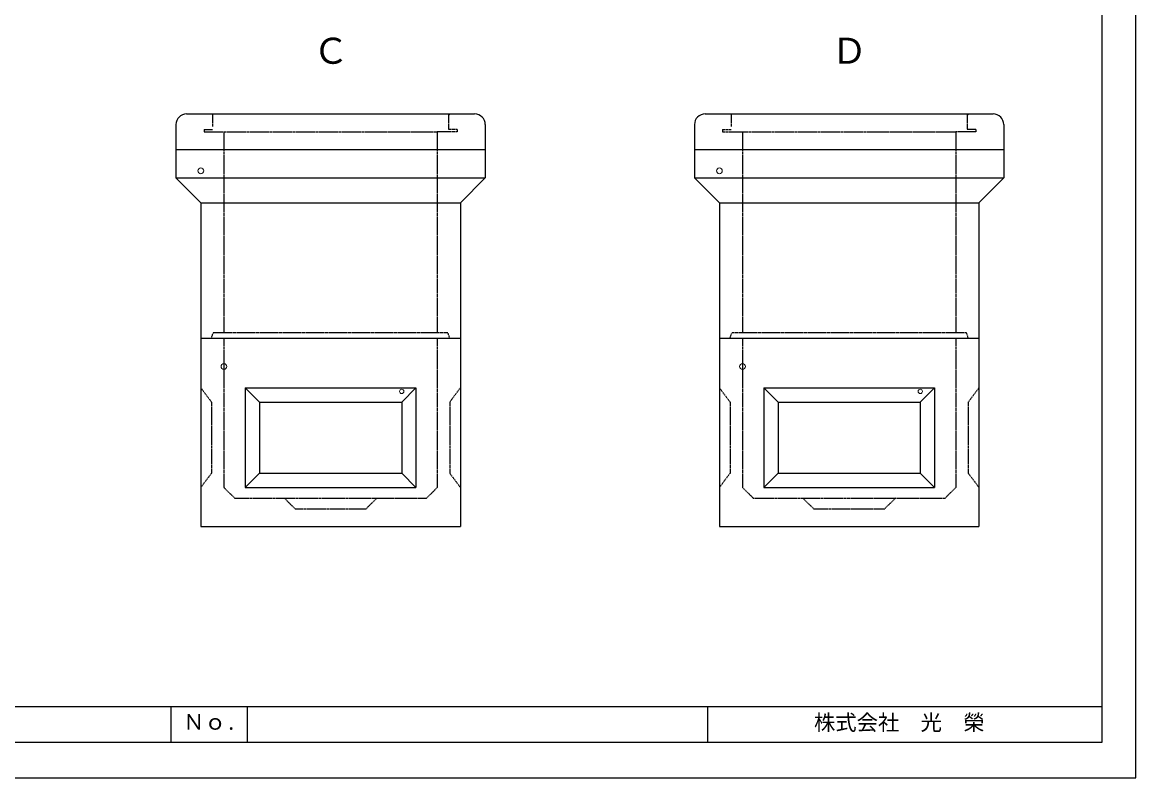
# Model space of a CAD drawing. Units: millimetres, scale not verified. Extents: x -297 to 298, y -210 to 210.
# Drawn here: x -15.3 to 297.9, y -210 to 2.4 of the extents above; entities that cross this region are included whole.
import ezdxf
from ezdxf.enums import TextEntityAlignment as Align

# ---------------------------------------------------------------- set-up
doc = ezdxf.new("R2010")
doc.units = ezdxf.units.MM
doc.linetypes.add('USER2', pattern=[4.7625, 3.175, -1.5875])
doc.layers.add('0-0', color=7, linetype='Continuous')
for name, color, linetype, lineweight in [('0-1_0', 9, 'Continuous', 25), ('0-3_pen1実線', 4, 'Continuous', 13), ('0-4_pen2実線', 3, 'Continuous', 13), ('0-5_pen3実線', 7, 'Continuous', 25), ('0-6_pen4実線', 7, 'Continuous', 25), ('0-7_pen2破線', 3, 'USER2', 25), ('0-8_鉄筋', 7, 'Continuous', 13)]:
    doc.layers.add(name, color=color, linetype=linetype, lineweight=lineweight)
doc.styles.add('ＭＳ ゴシック', font='')
doc.styles.get('ＭＳ ゴシック').set_extended_font_data('MS Gothic')

# ---------------------------------------------------------------- blocks, each defined once
blk = doc.blocks.new('部分図 1')
at = {"layer": '0-1_0'}
blk.add_lwpolyline([(0, 0), (11898, 0), (11898, 8410), (0, 8410)], close=True, dxfattribs=at)
at = {"layer": '0-3_pen1実線'}
for p, q in [((8032.94, 3722.95), (8042.31, 3732.32)), ((10949.94, 3722.95), (10959.31, 3732.32))]:
    blk.add_line(p, q, dxfattribs=at)
at = {"layer": '0-4_pen2実線'}
for centre, radius in [((6638.96, 3412.13), 16), ((9555.96, 3412.13), 16), ((6769.06, 2312), 16), ((9686.06, 2312), 16), ((7769.06, 2172), 12), ((10686.06, 2172), 12)]:
    blk.add_circle(centre, radius, dxfattribs=at)
at = {"layer": '0-5_pen3実線'}
for p, q in [((6558.94, 3732.32), (8178.94, 3732.32)), ((9475.94, 3732.32), (11095.94, 3732.32)), ((6498.94, 3672.32), (6498.94, 3532.32)), ((8238.94, 3672.32), (8238.94, 3532.32)), ((9415.94, 3672.32), (9415.94, 3532.32)), ((11155.94, 3672.32), (11155.94, 3532.32)), ((6498.96, 3532.13), (8238.96, 3532.13)), ((6498.96, 3532.13), (6498.96, 3372.13)), ((8238.96, 3532.13), (8238.96, 3372.13)), ((9415.96, 3532.13), (11155.96, 3532.13)), ((9415.96, 3532.13), (9415.96, 3372.13)), ((11155.96, 3532.13), (11155.96, 3372.13)), ((6498.96, 3372.13), (8238.96, 3372.13)), ((6638.96, 3232.13), (6498.96, 3372.13)), ((8098.96, 3232.13), (8238.96, 3372.13)), ((9415.96, 3372.13), (11155.96, 3372.13)), ((9555.96, 3232.13), (9415.96, 3372.13)), ((11015.96, 3232.13), (11155.96, 3372.13)), ((6638.96, 3232.13), (8098.96, 3232.13)), ((6638.96, 3232.13), (6638.96, 2472.13)), ((8098.96, 3232.13), (8098.96, 2472.13)), ((9555.96, 3232.13), (11015.96, 3232.13)), ((9555.96, 3232.13), (9555.96, 2472.13)), ((11015.96, 3232.13), (11015.96, 2472.13)), ((6638.96, 2472.13), (8098.96, 2472.13)), ((6639.06, 2472), (6639.06, 1412)), ((8099.06, 2472), (8099.06, 1412)), ((9555.96, 2472.13), (11015.96, 2472.13)), ((9556.06, 2472), (9556.06, 1412)), ((11016.06, 2472), (11016.06, 1412)), ((6889.06, 2192), (6889.06, 1632)), ((6889.06, 2192), (6969.06, 2112)), ((6889.06, 2192), (7369.06, 2192)), ((7369.06, 2192), (7849.06, 2192)), ((7849.06, 2192), (7769.06, 2112)), ((7849.06, 2192), (7849.06, 1632)), ((9806.06, 2192), (9806.06, 1632)), ((9806.06, 2192), (9886.06, 2112)), ((9806.06, 2192), (10286.06, 2192)), ((10286.06, 2192), (10766.06, 2192)), ((10766.06, 2192), (10686.06, 2112)), ((10766.06, 2192), (10766.06, 1632)), ((6969.06, 2112), (6969.06, 1712)), ((6969.06, 2112), (7369.06, 2112)), ((7369.06, 2112), (7769.06, 2112)), ((7769.06, 2112), (7769.06, 1712)), ((9886.06, 2112), (9886.06, 1712)), ((9886.06, 2112), (10286.06, 2112)), ((10286.06, 2112), (10686.06, 2112)), ((10686.06, 2112), (10686.06, 1712)), ((6889.06, 1632), (6969.06, 1712)), ((6969.06, 1712), (7369.06, 1712)), ((7369.06, 1712), (7769.06, 1712)), ((7849.06, 1632), (7769.06, 1712)), ((9806.06, 1632), (9886.06, 1712)), ((9886.06, 1712), (10286.06, 1712)), ((10286.06, 1712), (10686.06, 1712)), ((10766.06, 1632), (10686.06, 1712)), ((6889.06, 1632), (7369.06, 1632)), ((7369.06, 1632), (7849.06, 1632)), ((9806.06, 1632), (10286.06, 1632)), ((10286.06, 1632), (10766.06, 1632)), ((6639.06, 1412), (8099.06, 1412)), ((9556.06, 1412), (11016.06, 1412)), ((6900, 400), (6900, 200))]:
    blk.add_line(p, q, dxfattribs=at)
for centre, start, end in [((6558.94, 3672.32), 90, 180), ((8178.94, 3672.32), 0, 90), ((9475.94, 3672.32), 90, 180), ((11095.94, 3672.32), 0, 90)]:
    blk.add_arc(centre, 60, start, end, dxfattribs=at)
at = {"layer": '0-6_pen4実線'}
for p, q in [((200, 400), (11709, 400)), ((6470, 400), (6470, 200)), ((9490, 400), (9490, 200))]:
    blk.add_line(p, q, dxfattribs=at)
blk.add_lwpolyline([(200, 200), (11709, 200), (11709, 8215), (200, 8215)], close=True, dxfattribs=at)
at = {"layer": '0-7_pen2破線'}
for p, q in [((6704.94, 3732.32), (6704.94, 3662.32)), ((8032.94, 3732.32), (8032.94, 3644.32)), ((9621.94, 3732.32), (9621.94, 3662.32)), ((10949.94, 3732.32), (10949.94, 3644.32)), ((6656.94, 3644.32), (6704.94, 3644.32)), ((6656.94, 3644.32), (6656.94, 3632.32)), ((8080.94, 3644.32), (8032.94, 3644.32)), ((8080.94, 3644.32), (8080.94, 3632.32)), ((9573.94, 3644.32), (9621.94, 3644.32)), ((9573.94, 3644.32), (9573.94, 3632.32)), ((10997.94, 3644.32), (10949.94, 3644.32)), ((10997.94, 3644.32), (10997.94, 3632.32)), ((6656.94, 3632.32), (7968.94, 3632.32)), ((6768.94, 3632.32), (6768.94, 3532.32)), ((8080.94, 3632.32), (7968.94, 3632.32)), ((7968.94, 3632.32), (7968.94, 3532.32)), ((9573.94, 3632.32), (10885.94, 3632.32)), ((9685.94, 3632.32), (9685.94, 3532.32)), ((10997.94, 3632.32), (10885.94, 3632.32)), ((10885.94, 3632.32), (10885.94, 3532.32)), ((6768.96, 3532.13), (6768.96, 2502.13)), ((7968.96, 3532.13), (7968.96, 2502.13)), ((9685.96, 3532.13), (9685.96, 2502.13)), ((10885.96, 3532.13), (10885.96, 2502.13)), ((6698.96, 2472.13), (6708.96, 2502.13)), ((8028.96, 2502.13), (6708.96, 2502.13)), ((6769.06, 2472), (6769.06, 1632)), ((7969.06, 2472), (7969.06, 1632)), ((8038.96, 2472.13), (8028.96, 2502.13)), ((9615.96, 2472.13), (9625.96, 2502.13)), ((10945.96, 2502.13), (9625.96, 2502.13)), ((9686.06, 2472), (9686.06, 1632)), ((10886.06, 2472), (10886.06, 1632)), ((10955.96, 2472.13), (10945.96, 2502.13)), ((6639.06, 2192), (6699.06, 2112)), ((9556.06, 2192), (9616.06, 2112)), ((6769.06, 1632), (6829.06, 1572)), ((7969.06, 1632), (7909.06, 1572)), ((9686.06, 1632), (9746.06, 1572)), ((10886.06, 1632), (10826.06, 1572)), ((6829.06, 1572), (7369.06, 1572)), ((7109.06, 1572), (7169.06, 1512)), ((7369.06, 1572), (7909.06, 1572)), ((7629.06, 1572), (7569.06, 1512)), ((9746.06, 1572), (10286.06, 1572)), ((10026.06, 1572), (10086.06, 1512)), ((10286.06, 1572), (10826.06, 1572)), ((10546.06, 1572), (10486.06, 1512)), ((7169.06, 1512), (7369.06, 1512)), ((7369.06, 1512), (7569.06, 1512)), ((10086.06, 1512), (10286.06, 1512)), ((10286.06, 1512), (10486.06, 1512))]:
    blk.add_line(p, q, dxfattribs=at)
for points in [[(8099.06, 2192), (8039.06, 2112), (8039.06, 1712), (8099.06, 1632)], [(11016.06, 2192), (10956.06, 2112), (10956.06, 1712), (11016.06, 1632)], [(6699.06, 2112), (6699.06, 1712), (6639.06, 1632)], [(9616.06, 2112), (9616.06, 1712), (9556.06, 1632)]]:
    blk.add_lwpolyline(points, dxfattribs=at)
at = {"layer": '0-5_pen3実線', "style": 'ＭＳ ゴシック'}
for s, p in [('Ｎｏ.', (6539.7, 243.33)), ('株式会社\u3000光\u3000榮', (10088, 240))]:
    blk.add_text(s, height=87.98, dxfattribs=at).set_placement(p, align=Align.BOTTOM_LEFT)
at = {"layer": '0-8_鉄筋', "style": 'ＭＳ ゴシック'}
for s, p in [('Ｃ', (7269.87, 3969.93)), ('Ｄ', (10186.87, 3969.93))]:
    blk.add_text(s, height=146.6, dxfattribs=at).set_placement(p, align=Align.BOTTOM_LEFT)

msp = doc.modelspace()

# ---------------------------------------------------------------- block references
at = {"layer": '0-0', "xscale": 0.05, "yscale": 0.05}
msp.add_blockref('部分図 1', (-297, -210), dxfattribs=at)

doc.saveas('drawing.dxf')
